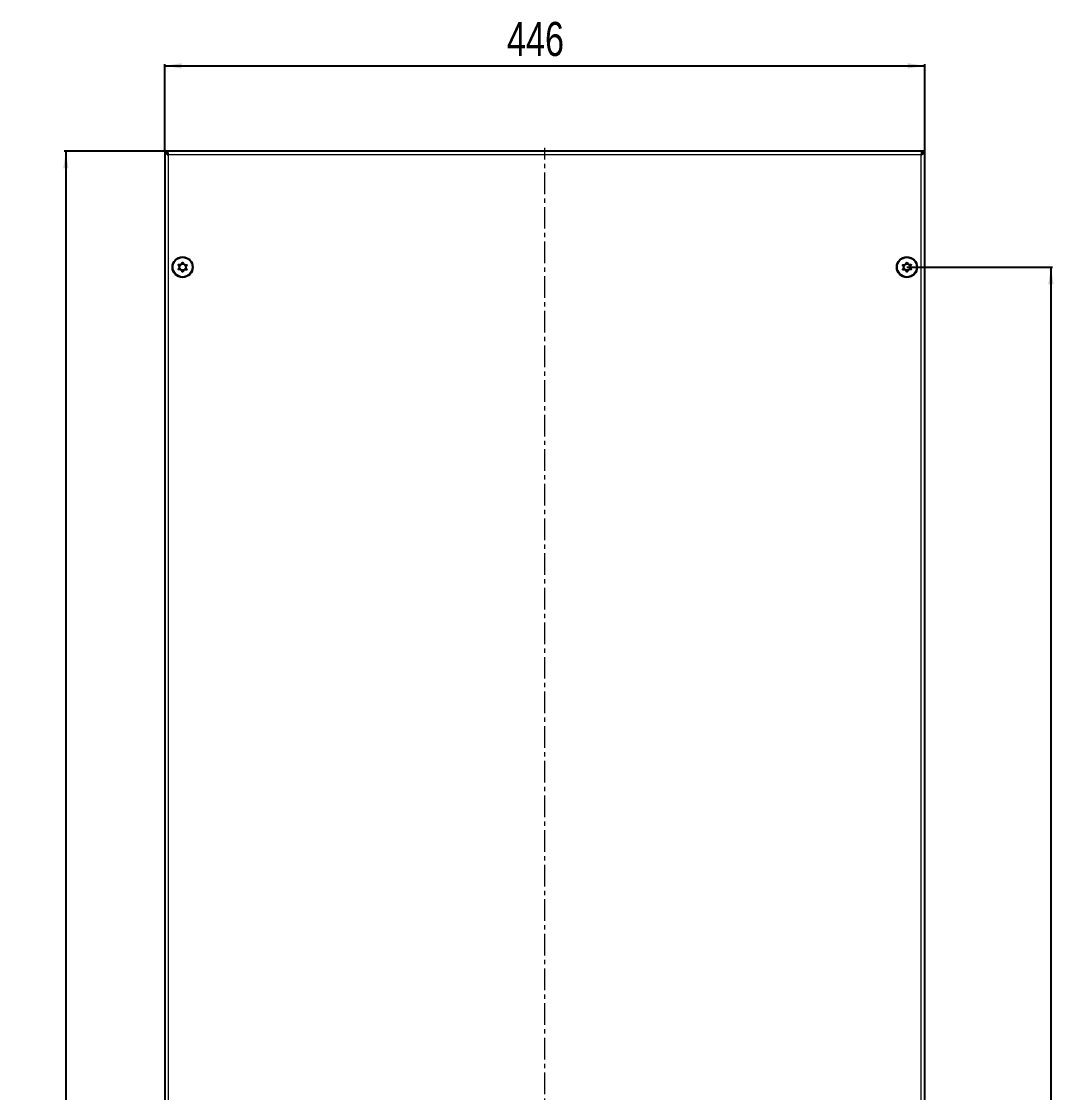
# Model space of a CAD drawing. Header units: millimetres. Extents: x -312 to 1033, y -390 to 999.
# Drawn here: x -312 to 294, y 318 to 947 of the extents above; entities that cross this region are included whole.
import ezdxf

# ---------------------------------------------------------------- set-up
doc = ezdxf.new("R2010")
doc.units = ezdxf.units.MM
doc.linetypes.add('CENTERX2', pattern=[20.32, 12.7, -2.54, 2.54, -2.54])
doc.layers.add('FORMAT', color=7, linetype='Continuous')
doc.styles.add('SLDTEXTSTYLE0', font='TXT', dxfattribs={"width": 0.75})
doc.dimstyles.new('SLDDIMSTYLE0', dxfattribs={"dimtxt": 20, "dimasz": 10, "dimexe": 0, "dimexo": 0.0625, "dimgap": 5, "dimtad": 2, "dimdec": 1, "dimrnd": 1e-09, "dimzin": 12, "dimdsep": 46, "dimtxsty": 'SLDTEXTSTYLE0', "dimsah": 1, "dimcen": 0.09, "dimadec": 0, "dimazin": 3, "dimtfac": 1, "dimtofl": 0, "dimtmove": 0, "dimatfit": 3, "dimfxl": 0, "dimfrac": 2, "dimtolj": 1, "dimtzin": 12, "dimarcsym": 0})

# ---------------------------------------------------------------- blocks, each defined once
blk = doc.blocks.new('_D')
at = {"layer": 'FORMAT'}
for p, q in [((-228.02, 870.61), (-228.02, 921.77)), ((-228.02, 920.77), (217.98, 920.77)), ((217.98, 870.61), (217.98, 921.77))]:
    blk.add_line(p, q, dxfattribs=at)
for points in [[(-228.02, 920.77), (-218.02, 919.23), (-218.02, 922.31)], [(217.98, 920.77), (207.98, 922.31), (207.98, 919.23)]]:
    blk.add_solid(points, dxfattribs=at)
at = {"layer": 'FORMAT', "insert": (-27.19, 946.55), "char_height": 20, "attachment_point": 1, "style": 'SLDTEXTSTYLE0'}
blk.add_mtext('446', dxfattribs=at)
blk = doc.blocks.new('_D_1')
at = {"layer": 'FORMAT'}
for p, q in [((-226.33, 870.6), (-287.03, 870.6)), ((-286.03, 870.6), (-286.03, -290.4)), ((-226.33, -290.4), (-287.03, -290.4))]:
    blk.add_line(p, q, dxfattribs=at)
for points in [[(-286.03, 870.6), (-287.56, 860.6), (-284.49, 860.6)], [(-286.03, -290.4), (-284.49, -280.4), (-287.56, -280.4)]]:
    blk.add_solid(points, dxfattribs=at)
at = {"layer": 'FORMAT', "insert": (-311.81, 260.54), "char_height": 20, "attachment_point": 1, "rotation": 90, "style": 'SLDTEXTSTYLE0'}
blk.add_mtext('1161', dxfattribs=at)
blk = doc.blocks.new('_D_2')
at = {"layer": 'FORMAT'}
for p, q in [((207.49, 802.6), (292.98, 802.6)), ((291.98, 802.6), (291.98, -222.4)), ((207.49, -222.4), (292.98, -222.4))]:
    blk.add_line(p, q, dxfattribs=at)
for points in [[(291.98, 802.6), (290.44, 792.6), (293.52, 792.6)], [(291.98, -222.4), (293.52, -212.4), (290.44, -212.4)]]:
    blk.add_solid(points, dxfattribs=at)
at = {"layer": 'FORMAT', "insert": (266.2, 260.54), "char_height": 20, "attachment_point": 1, "rotation": 90, "style": 'SLDTEXTSTYLE0'}
blk.add_mtext('1025', dxfattribs=at)

msp = doc.modelspace()

# ---------------------------------------------------------------- linework, layer by layer
at = {"color": 7, "linetype": 'Continuous', "lineweight": 25}
for p, q in [((-228.02, 870.6), (-228.02, -290.4)), ((-228.02, 870.6), (-226.52, 870.6)), ((216.28, 870.6), (-226.32, 870.6)), ((-226.32, 869.48), (-226.32, 870.6)), ((216.28, 870.6), (216.28, 869.49)), ((217.98, 870.6), (216.48, 870.6)), ((217.98, -290.4), (217.98, 870.6))]:
    msp.add_line(p, q, dxfattribs=at)
at = {"color": 8, "linetype": 'Continuous', "lineweight": 18}
for p, q in [((215.88, 868.5), (-225.92, 868.5)), ((-225.92, 868.5), (-225.92, -288.3)), ((215.88, -288.3), (215.88, 868.5))]:
    msp.add_line(p, q, dxfattribs=at)
at = {"color": 7, "linetype": 'Continuous', "lineweight": 25}
for centre, radius in [((-217.52, 802.6), 6), ((-217.52, 802.6), 5.79), ((207.48, 802.6), 6), ((207.48, 802.6), 5.79), ((-217.52, 802.6), 1.85), ((207.48, 802.6), 1.85)]:
    msp.add_circle(centre, radius, dxfattribs=at)
for points, knots in [([(-228.02, 870.6), (-227.99, 870.42), (-227.92, 870.07), (-227.42, 869.53), (-226.72, 869.01), (-226.18, 868.67), (-225.92, 868.5)], [0, 0, 0, 0, 0.254757, 0.509649, 0.764542, 1, 1, 1, 1]), ([(-226.52, 870.6), (-226.51, 870.42), (-226.49, 870.06), (-226.3, 869.36), (-226.07, 868.84), (-225.92, 868.5)], [0, 0, 0, 0, 0.259878, 0.519739, 1, 1, 1, 1]), ([(215.88, 868.5), (216.16, 868.68), (216.72, 869.04), (217.42, 869.57), (217.89, 870.09), (217.95, 870.44), (217.98, 870.6)], [0, 0, 0, 0, 0.254753, 0.509645, 0.764538, 1, 1, 1, 1]), ([(215.88, 868.5), (215.96, 868.68), (216.12, 869.05), (216.39, 869.74), (216.44, 870.26), (216.48, 870.6)], [0, 0, 0, 0, 0.259878, 0.519739, 1, 1, 1, 1]), ([(-215.07, 803.95), (-215.08, 803.96), (-215.09, 803.98), (-215.15, 804), (-215.29, 804.03), (-215.68, 804.02), (-216.22, 804.01), (-216.77, 804.31), (-217.05, 804.75), (-217.22, 805.1), (-217.34, 805.31), (-217.4, 805.38), (-217.44, 805.4), (-217.48, 805.4), (-217.51, 805.39), (-217.56, 805.35), (-217.72, 805.13), (-217.92, 804.7), (-218.38, 804.16), (-219.08, 804.07), (-219.56, 804.12), (-219.82, 804.11), (-219.89, 804.08), (-219.91, 804.06), (-219.93, 804.03), (-219.93, 803.99), (-219.92, 803.95), (-219.9, 803.87), (-219.79, 803.67), (-219.59, 803.35), (-219.37, 802.88), (-219.41, 802.25), (-219.71, 801.8), (-219.92, 801.47), (-219.98, 801.34), (-219.99, 801.28), (-219.98, 801.25), (-219.95, 801.22), (-219.9, 801.2), (-219.75, 801.17), (-219.37, 801.18), (-218.83, 801.19), (-218.27, 800.89), (-217.99, 800.45), (-217.82, 800.1), (-217.7, 799.89), (-217.64, 799.82), (-217.6, 799.8), (-217.57, 799.8), (-217.54, 799.81), (-217.48, 799.85), (-217.33, 800.07), (-217.12, 800.5), (-216.67, 801.04), (-215.96, 801.13), (-215.49, 801.08), (-215.22, 801.09), (-215.15, 801.12), (-215.13, 801.14), (-215.12, 801.17), (-215.11, 801.21), (-215.12, 801.25), (-215.15, 801.33), (-215.25, 801.53), (-215.46, 801.85), (-215.67, 802.32), (-215.64, 802.95), (-215.34, 803.4), (-215.12, 803.73), (-215.06, 803.86), (-215.06, 803.92), (-215.07, 803.94), (-215.07, 803.95)], [0, 0, 0, 0, 0.002009, 0.00442, 0.009365, 0.025528, 0.067705, 0.095786, 0.124646, 0.150342, 0.160519, 0.163394, 0.165697, 0.167245, 0.168874, 0.17077, 0.178606, 0.211994, 0.249994, 0.287995, 0.321383, 0.329219, 0.331115, 0.332744, 0.334292, 0.336217, 0.338535, 0.341318, 0.349662, 0.375358, 0.404217, 0.432298, 0.474475, 0.490639, 0.496669, 0.49844, 0.5, 0.502009, 0.50442, 0.509365, 0.525528, 0.567705, 0.595786, 0.624646, 0.650342, 0.660519, 0.663394, 0.665697, 0.667245, 0.668874, 0.67077, 0.678606, 0.711994, 0.749994, 0.787995, 0.821383, 0.829219, 0.831115, 0.832744, 0.834292, 0.836217, 0.838535, 0.841318, 0.849662, 0.875358, 0.904217, 0.932298, 0.974475, 0.990639, 0.996669, 0.99844, 1, 1, 1, 1]), ([(205.03, 803.95), (205.02, 803.94), (205.01, 803.91), (205.02, 803.85), (205.08, 803.72), (205.29, 803.4), (205.59, 802.95), (205.63, 802.32), (205.41, 801.85), (205.21, 801.52), (205.09, 801.31), (205.07, 801.21), (205.07, 801.17), (205.09, 801.14), (205.11, 801.12), (205.18, 801.09), (205.44, 801.08), (205.92, 801.13), (206.62, 801.04), (207.08, 800.5), (207.28, 800.07), (207.44, 799.85), (207.49, 799.81), (207.52, 799.8), (207.56, 799.8), (207.59, 799.82), (207.62, 799.85), (207.67, 799.91), (207.78, 800.11), (207.95, 800.45), (208.23, 800.89), (208.78, 801.19), (209.32, 801.18), (209.71, 801.17), (209.86, 801.2), (209.91, 801.23), (209.93, 801.25), (209.94, 801.29), (209.93, 801.35), (209.88, 801.48), (209.66, 801.8), (209.36, 802.25), (209.33, 802.88), (209.54, 803.35), (209.75, 803.68), (209.86, 803.89), (209.89, 803.99), (209.89, 804.03), (209.87, 804.06), (209.85, 804.08), (209.78, 804.11), (209.51, 804.12), (209.04, 804.07), (208.33, 804.16), (207.88, 804.7), (207.67, 805.13), (207.52, 805.35), (207.46, 805.39), (207.43, 805.4), (207.4, 805.4), (207.37, 805.38), (207.34, 805.35), (207.28, 805.29), (207.17, 805.09), (207.01, 804.75), (206.73, 804.31), (206.17, 804.01), (205.63, 804.02), (205.24, 804.03), (205.09, 804), (205.04, 803.97), (205.03, 803.96), (205.03, 803.95)], [0, 0, 0, 0, 0.002009, 0.00442, 0.009365, 0.025528, 0.067705, 0.095786, 0.124646, 0.150342, 0.160519, 0.163394, 0.165697, 0.167245, 0.168874, 0.17077, 0.178606, 0.211994, 0.249994, 0.287995, 0.321383, 0.329219, 0.331115, 0.332744, 0.334292, 0.336217, 0.338535, 0.341318, 0.349662, 0.375358, 0.404217, 0.432298, 0.474475, 0.490639, 0.496669, 0.49844, 0.5, 0.502009, 0.50442, 0.509365, 0.525528, 0.567705, 0.595786, 0.624646, 0.650342, 0.660519, 0.663394, 0.665697, 0.667245, 0.668874, 0.67077, 0.678606, 0.711994, 0.749994, 0.787995, 0.821383, 0.829219, 0.831115, 0.832744, 0.834292, 0.836217, 0.838535, 0.841318, 0.849662, 0.875358, 0.904217, 0.932298, 0.974475, 0.990639, 0.996669, 0.99844, 1, 1, 1, 1])]:
    msp.add_open_spline(points, degree=3, knots=knots, dxfattribs=at)
for points in [[(-225.92, 868.5), (-225.96, 868.78), (-226.02, 869.33), (-226.12, 870.02), (-226.22, 870.51), (-226.29, 870.57), (-226.32, 870.6)], [(216.28, 870.6), (216.24, 870.57), (216.18, 870.51), (216.08, 870.02), (215.98, 869.33), (215.91, 868.78), (215.88, 868.5)]]:
    msp.add_open_spline(points, degree=3, dxfattribs=at)
at = {"layer": 'FORMAT', "linetype": 'CENTERX2', "lineweight": 18}
msp.add_line((-5.02, -292.4), (-5.02, 872.6), dxfattribs=at)

# ---------------------------------------------------------------- dimensions: what is measured, and where the dimension line sits
at = {"layer": 'FORMAT'}
dim = msp.add_linear_dim(base=(217.98, 920.77), p1=(-228.02, 870.6), p2=(217.98, 870.6), dimstyle='SLDDIMSTYLE0', dxfattribs=at)
dim.commit()
dim.dimension.update_dxf_attribs({"geometry": '_D', "text_midpoint": (-5.02, 920.77), "dimtype": 160})
for base, p1, p2, picture, middle in [((-286.03, -290.4), (-226.32, 870.6), (-226.32, -290.4), '_D_1', (-286.03, 290.1)), ((291.98, -222.4), (207.48, 802.6), (207.48, -222.4), '_D_2', (291.98, 290.1))]:
    dim = msp.add_linear_dim(base=base, p1=p1, p2=p2, angle=90, dimstyle='SLDDIMSTYLE0', dxfattribs=at)
    dim.commit()
    dim.dimension.update_dxf_attribs({"geometry": picture, "text_midpoint": middle, "dimtype": 160})

doc.saveas('drawing.dxf')
